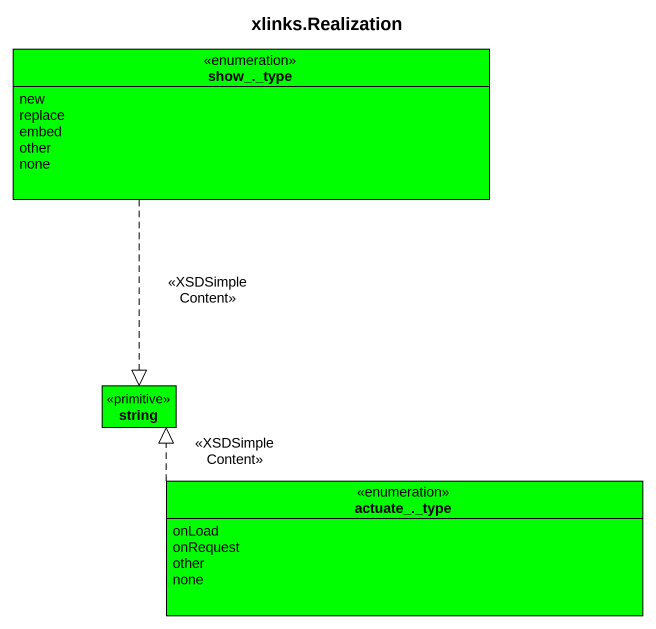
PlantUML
@startuml
title xlinks.Realization
hide circle
hide empty members
enum "show_._type" as show_type #00FF00 {
  new
  replace
  embed
  other
  none
}
class string <<primitive>> #00FF00
enum "actuate_._type" as actuate_type #00FF00 {
  onLoad
  onRequest
  other
  none
}
show_type ..|> string : <<XSDSimpleContent>>
actuate_type .left.|> string : <<XSDSimpleContent>>
@enduml
